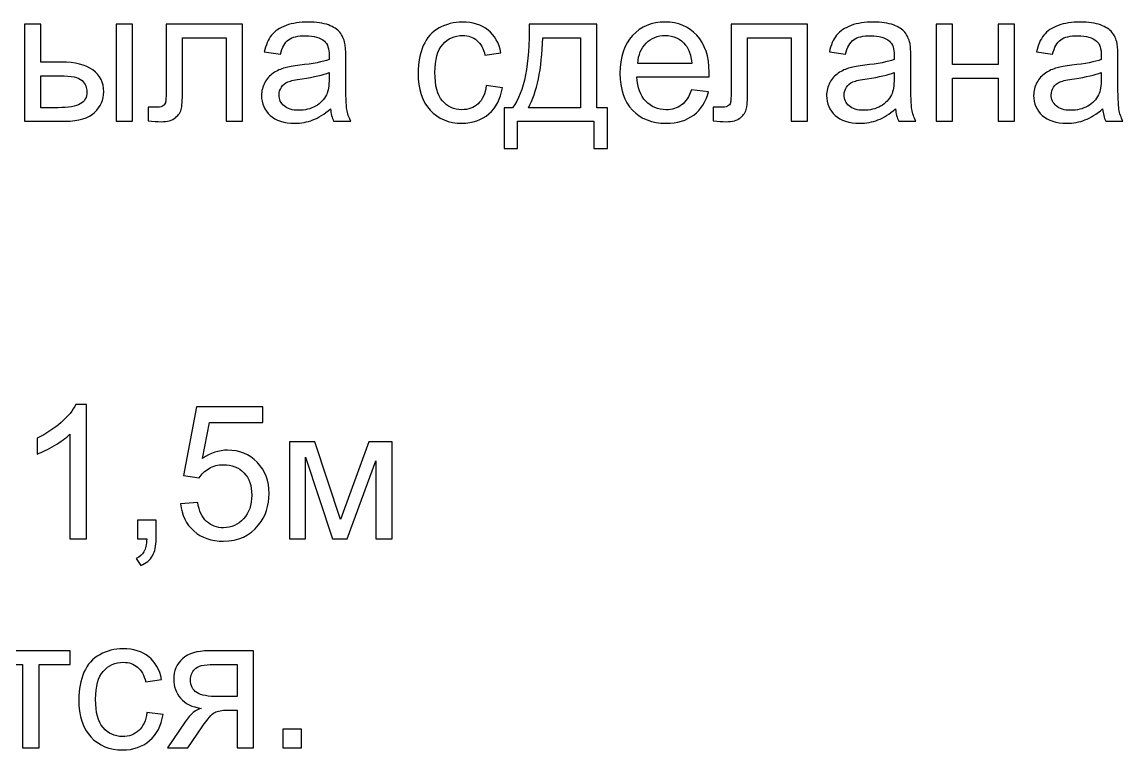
# Model space of a CAD drawing. Header units: centimetres. Extents: x 259 to 610, y 357 to 1252.
# Drawn here: x 390.66 to 411.45, y 1017.45 to 1031.18 of the extents above; entities that cross this region are included whole.
import ezdxf

# ---------------------------------------------------------------- set-up
doc = ezdxf.new("R2010")
doc.units = ezdxf.units.CM
doc.header["$MEASUREMENT"] = 0
doc.layers.add('layer 1', color=7, linetype='Continuous')

msp = doc.modelspace()

# ---------------------------------------------------------------- linework, layer by layer
at = {"layer": 'layer 1', "color": 250}
for points, knots in [([(390.70423, 1031.14206), (390.70423, 1031.14206), (391.01467, 1031.14206), (391.01467, 1031.14206), (391.01467, 1031.14206), (391.01467, 1031.14206), (391.01467, 1030.42593), (391.01467, 1030.42593), (391.01467, 1030.42593), (391.01467, 1030.42593), (391.40625, 1030.42593), (391.40625, 1030.42593), (391.40625, 1030.42593), (391.66202, 1030.42593), (391.85839, 1030.37654), (391.99657, 1030.27717), (391.99657, 1030.27717), (392.13474, 1030.17781), (392.20353, 1030.04081), (392.20353, 1029.86619), (392.20353, 1029.86619), (392.20353, 1029.71332), (392.14591, 1029.58279), (392.03067, 1029.47402), (392.03067, 1029.47402), (391.91543, 1029.36524), (391.7314, 1029.31115), (391.47798, 1029.31115), (391.47798, 1029.31115), (391.47798, 1029.31115), (390.70423, 1029.31115), (390.70423, 1029.31115), (390.70423, 1029.31115), (390.70423, 1029.31115), (390.70423, 1031.14206), (390.70423, 1031.14206)], [0, 0, 0, 0, 0.1, 0.1, 0.1, 0.1, 0.2, 0.2, 0.2, 0.2, 0.3, 0.3, 0.3, 0.3, 0.4, 0.4, 0.4, 0.4, 0.5, 0.5, 0.5, 0.5, 0.6, 0.6, 0.6, 0.6, 0.7, 0.7, 0.7, 0.7, 0.8, 0.8, 0.8, 0.8, 1, 1, 1, 1]), ([(392.43636, 1031.14206), (392.43636, 1031.14206), (392.7468, 1031.14206), (392.7468, 1031.14206), (392.7468, 1031.14206), (392.7468, 1031.14206), (392.7468, 1029.31115), (392.7468, 1029.31115), (392.7468, 1029.31115), (392.7468, 1029.31115), (392.43636, 1029.31115), (392.43636, 1029.31115), (392.43636, 1029.31115), (392.43636, 1029.31115), (392.43636, 1031.14206), (392.43636, 1031.14206)], [0, 0, 0, 0, 0.2, 0.2, 0.2, 0.2, 0.4, 0.4, 0.4, 0.4, 0.6, 0.6, 0.6, 0.6, 1, 1, 1, 1]), ([(393.38122, 1031.14206), (393.38122, 1031.14206), (394.82407, 1031.14206), (394.82407, 1031.14206), (394.82407, 1031.14206), (394.82407, 1031.14206), (394.82407, 1029.31291), (394.82407, 1029.31291), (394.82407, 1029.31291), (394.82407, 1029.31291), (394.51363, 1029.31291), (394.51363, 1029.31291), (394.51363, 1029.31291), (394.51363, 1029.31291), (394.51363, 1030.88454), (394.51363, 1030.88454), (394.51363, 1030.88454), (394.51363, 1030.88454), (393.69166, 1030.88454), (393.69166, 1030.88454), (393.69166, 1030.88454), (393.69166, 1030.88454), (393.69166, 1029.97378), (393.69166, 1029.97378), (393.69166, 1029.97378), (393.69166, 1029.76153), (393.68461, 1029.62159), (393.67108, 1029.55339), (393.67108, 1029.55339), (393.65697, 1029.48577), (393.61934, 1029.42698), (393.55761, 1029.37641), (393.55761, 1029.37641), (393.49528, 1029.32585), (393.40591, 1029.30057), (393.28891, 1029.30057), (393.28891, 1029.30057), (393.21659, 1029.30057), (393.1331, 1029.30527), (393.03902, 1029.31409), (393.03902, 1029.31409), (393.03902, 1029.31409), (393.03902, 1029.5722), (393.03902, 1029.5722), (393.03902, 1029.5722), (393.03902, 1029.5722), (393.17484, 1029.5722), (393.17484, 1029.5722), (393.17484, 1029.5722), (393.23893, 1029.5722), (393.28479, 1029.57867), (393.31243, 1029.5922), (393.31243, 1029.5922), (393.34006, 1029.60513), (393.35829, 1029.6263), (393.36769, 1029.65511), (393.36769, 1029.65511), (393.37651, 1029.68392), (393.38122, 1029.7774), (393.38122, 1029.93557), (393.38122, 1029.93557), (393.38122, 1029.93557), (393.38122, 1031.14206), (393.38122, 1031.14206)], [0, 0, 0, 0, 0.05882353, 0.05882353, 0.05882353, 0.05882353, 0.11764706, 0.11764706, 0.11764706, 0.11764706, 0.17647059, 0.17647059, 0.17647059, 0.17647059, 0.23529412, 0.23529412, 0.23529412, 0.23529412, 0.29411765, 0.29411765, 0.29411765, 0.29411765, 0.35294118, 0.35294118, 0.35294118, 0.35294118, 0.41176471, 0.41176471, 0.41176471, 0.41176471, 0.47058824, 0.47058824, 0.47058824, 0.47058824, 0.52941176, 0.52941176, 0.52941176, 0.52941176, 0.58823529, 0.58823529, 0.58823529, 0.58823529, 0.64705882, 0.64705882, 0.64705882, 0.64705882, 0.70588235, 0.70588235, 0.70588235, 0.70588235, 0.76470588, 0.76470588, 0.76470588, 0.76470588, 0.82352941, 0.82352941, 0.82352941, 0.82352941, 0.88235294, 0.88235294, 0.88235294, 0.88235294, 1, 1, 1, 1]), ([(396.48389, 1029.54046), (396.36865, 1029.44227), (396.25752, 1029.37347), (396.1511, 1029.3329), (396.1511, 1029.3329), (396.04468, 1029.29234), (395.93061, 1029.27234), (395.80832, 1029.27234), (395.80832, 1029.27234), (395.60724, 1029.27234), (395.4526, 1029.32115), (395.34442, 1029.41933), (395.34442, 1029.41933), (395.23623, 1029.51694), (395.18214, 1029.64217), (395.18214, 1029.79445), (395.18214, 1029.79445), (395.18214, 1029.88382), (395.20272, 1029.96555), (395.24329, 1030.03963), (395.24329, 1030.03963), (395.28445, 1030.11372), (395.33795, 1030.17251), (395.4038, 1030.2172), (395.4038, 1030.2172), (395.47024, 1030.26188), (395.54432, 1030.29599), (395.62723, 1030.31892), (395.62723, 1030.31892), (395.68837, 1030.33479), (395.78068, 1030.35008), (395.90357, 1030.36537), (395.90357, 1030.36537), (396.15404, 1030.39476), (396.33925, 1030.43063), (396.45743, 1030.47179), (396.45743, 1030.47179), (396.4586, 1030.51412), (396.45919, 1030.54117), (396.45919, 1030.55234), (396.45919, 1030.55234), (396.45919, 1030.67816), (396.42979, 1030.76694), (396.371, 1030.81868), (396.371, 1030.81868), (396.29162, 1030.88865), (396.17344, 1030.92334), (396.01705, 1030.92334), (396.01705, 1030.92334), (395.87064, 1030.92334), (395.76246, 1030.89747), (395.69308, 1030.84632), (395.69308, 1030.84632), (395.62311, 1030.79517), (395.57196, 1030.70462), (395.53844, 1030.57409), (395.53844, 1030.57409), (395.53844, 1030.57409), (395.23506, 1030.61642), (395.23506, 1030.61642), (395.23506, 1030.61642), (395.26269, 1030.74636), (395.30796, 1030.85161), (395.37146, 1030.93157), (395.37146, 1030.93157), (395.43496, 1031.01154), (395.52669, 1031.07268), (395.64663, 1031.11619), (395.64663, 1031.11619), (395.76599, 1031.15911), (395.90533, 1031.18087), (396.06291, 1031.18087), (396.06291, 1031.18087), (396.2193, 1031.18087), (396.34689, 1031.16264), (396.44508, 1031.1256), (396.44508, 1031.1256), (396.54268, 1031.08856), (396.615, 1031.0427), (396.66086, 1030.98684), (396.66086, 1030.98684), (396.70672, 1030.93098), (396.73906, 1030.86043), (396.75788, 1030.77517), (396.75788, 1030.77517), (396.76787, 1030.72226), (396.77316, 1030.62701), (396.77316, 1030.49001), (396.77316, 1030.49001), (396.77316, 1030.49001), (396.77316, 1030.07844), (396.77316, 1030.07844), (396.77316, 1030.07844), (396.77316, 1029.79093), (396.77963, 1029.60925), (396.79257, 1029.53222), (396.79257, 1029.53222), (396.80491, 1029.4552), (396.83078, 1029.38171), (396.86841, 1029.31115), (396.86841, 1029.31115), (396.86841, 1029.31115), (396.54386, 1029.31115), (396.54386, 1029.31115), (396.54386, 1029.31115), (396.5127, 1029.37641), (396.49271, 1029.45285), (396.48389, 1029.54046)], [0, 0, 0, 0, 0.03571429, 0.03571429, 0.03571429, 0.03571429, 0.07142857, 0.07142857, 0.07142857, 0.07142857, 0.10714286, 0.10714286, 0.10714286, 0.10714286, 0.14285714, 0.14285714, 0.14285714, 0.14285714, 0.17857143, 0.17857143, 0.17857143, 0.17857143, 0.21428571, 0.21428571, 0.21428571, 0.21428571, 0.25, 0.25, 0.25, 0.25, 0.28571429, 0.28571429, 0.28571429, 0.28571429, 0.32142857, 0.32142857, 0.32142857, 0.32142857, 0.35714286, 0.35714286, 0.35714286, 0.35714286, 0.39285714, 0.39285714, 0.39285714, 0.39285714, 0.42857143, 0.42857143, 0.42857143, 0.42857143, 0.46428571, 0.46428571, 0.46428571, 0.46428571, 0.5, 0.5, 0.5, 0.5, 0.53571429, 0.53571429, 0.53571429, 0.53571429, 0.57142857, 0.57142857, 0.57142857, 0.57142857, 0.60714286, 0.60714286, 0.60714286, 0.60714286, 0.64285714, 0.64285714, 0.64285714, 0.64285714, 0.67857143, 0.67857143, 0.67857143, 0.67857143, 0.71428571, 0.71428571, 0.71428571, 0.71428571, 0.75, 0.75, 0.75, 0.75, 0.78571429, 0.78571429, 0.78571429, 0.78571429, 0.82142857, 0.82142857, 0.82142857, 0.82142857, 0.85714286, 0.85714286, 0.85714286, 0.85714286, 0.89285714, 0.89285714, 0.89285714, 0.89285714, 0.92857143, 0.92857143, 0.92857143, 0.92857143, 1, 1, 1, 1]), ([(399.42605, 1029.98143), (399.42605, 1029.98143), (399.72944, 1029.93909), (399.72944, 1029.93909), (399.72944, 1029.93909), (399.69592, 1029.73037), (399.61125, 1029.5675), (399.47426, 1029.44932), (399.47426, 1029.44932), (399.33726, 1029.33114), (399.16852, 1029.27234), (398.9692, 1029.27234), (398.9692, 1029.27234), (398.71932, 1029.27234), (398.51823, 1029.35407), (398.36654, 1029.51752), (398.36654, 1029.51752), (398.21426, 1029.68098), (398.13841, 1029.91499), (398.13841, 1030.21955), (398.13841, 1030.21955), (398.13841, 1030.41711), (398.17134, 1030.58938), (398.2366, 1030.73754), (398.2366, 1030.73754), (398.30186, 1030.88512), (398.40123, 1030.99625), (398.53528, 1031.06974), (398.53528, 1031.06974), (398.66875, 1031.14383), (398.81398, 1031.18087), (398.97155, 1031.18087), (398.97155, 1031.18087), (399.1697, 1031.18087), (399.33256, 1031.13089), (399.45838, 1031.03035), (399.45838, 1031.03035), (399.5848, 1030.92981), (399.66594, 1030.78693), (399.70121, 1030.60231), (399.70121, 1030.60231), (399.70121, 1030.60231), (399.40135, 1030.55645), (399.40135, 1030.55645), (399.40135, 1030.55645), (399.37254, 1030.67934), (399.32198, 1030.77165), (399.24848, 1030.83397), (399.24848, 1030.83397), (399.17558, 1030.89571), (399.08738, 1030.92687), (398.9839, 1030.92687), (398.9839, 1030.92687), (398.8275, 1030.92687), (398.7005, 1030.87101), (398.60231, 1030.7593), (398.60231, 1030.7593), (398.50471, 1030.647), (398.45591, 1030.47061), (398.45591, 1030.22837), (398.45591, 1030.22837), (398.45591, 1029.9826), (398.50295, 1029.80445), (398.59702, 1029.69333), (398.59702, 1029.69333), (398.69168, 1029.5822), (398.81457, 1029.52634), (398.96567, 1029.52634), (398.96567, 1029.52634), (399.08797, 1029.52634), (399.18969, 1029.56339), (399.27082, 1029.63806), (399.27082, 1029.63806), (399.35255, 1029.71214), (399.40429, 1029.82679), (399.42605, 1029.98143)], [0, 0, 0, 0, 0.05, 0.05, 0.05, 0.05, 0.1, 0.1, 0.1, 0.1, 0.15, 0.15, 0.15, 0.15, 0.2, 0.2, 0.2, 0.2, 0.25, 0.25, 0.25, 0.25, 0.3, 0.3, 0.3, 0.3, 0.35, 0.35, 0.35, 0.35, 0.4, 0.4, 0.4, 0.4, 0.45, 0.45, 0.45, 0.45, 0.5, 0.5, 0.5, 0.5, 0.55, 0.55, 0.55, 0.55, 0.6, 0.6, 0.6, 0.6, 0.65, 0.65, 0.65, 0.65, 0.7, 0.7, 0.7, 0.7, 0.75, 0.75, 0.75, 0.75, 0.8, 0.8, 0.8, 0.8, 0.85, 0.85, 0.85, 0.85, 0.9, 0.9, 0.9, 0.9, 1, 1, 1, 1]), ([(400.23743, 1031.14206), (400.23743, 1031.14206), (401.51448, 1031.14206), (401.51448, 1031.14206), (401.51448, 1031.14206), (401.51448, 1031.14206), (401.51448, 1029.56515), (401.51448, 1029.56515), (401.51448, 1029.56515), (401.51448, 1029.56515), (401.71204, 1029.56515), (401.71204, 1029.56515), (401.71204, 1029.56515), (401.71204, 1029.56515), (401.71204, 1028.79257), (401.71204, 1028.79257), (401.71204, 1028.79257), (401.71204, 1028.79257), (401.45804, 1028.79257), (401.45804, 1028.79257), (401.45804, 1028.79257), (401.45804, 1028.79257), (401.45804, 1029.31115), (401.45804, 1029.31115), (401.45804, 1029.31115), (401.45804, 1029.31115), (400.01518, 1029.31115), (400.01518, 1029.31115), (400.01518, 1029.31115), (400.01518, 1029.31115), (400.01518, 1028.79257), (400.01518, 1028.79257), (400.01518, 1028.79257), (400.01518, 1028.79257), (399.76118, 1028.79257), (399.76118, 1028.79257), (399.76118, 1028.79257), (399.76118, 1028.79257), (399.76118, 1029.56515), (399.76118, 1029.56515), (399.76118, 1029.56515), (399.76118, 1029.56515), (399.92346, 1029.56515), (399.92346, 1029.56515), (399.92346, 1029.56515), (400.14218, 1029.86207), (400.24684, 1030.38771), (400.23743, 1031.14206)], [0, 0, 0, 0, 0.07692308, 0.07692308, 0.07692308, 0.07692308, 0.15384615, 0.15384615, 0.15384615, 0.15384615, 0.23076923, 0.23076923, 0.23076923, 0.23076923, 0.30769231, 0.30769231, 0.30769231, 0.30769231, 0.38461538, 0.38461538, 0.38461538, 0.38461538, 0.46153846, 0.46153846, 0.46153846, 0.46153846, 0.53846154, 0.53846154, 0.53846154, 0.53846154, 0.61538462, 0.61538462, 0.61538462, 0.61538462, 0.69230769, 0.69230769, 0.69230769, 0.69230769, 0.76923077, 0.76923077, 0.76923077, 0.76923077, 0.84615385, 0.84615385, 0.84615385, 0.84615385, 1, 1, 1, 1]), ([(403.30129, 1029.90382), (403.30129, 1029.90382), (403.62232, 1029.86148), (403.62232, 1029.86148), (403.62232, 1029.86148), (403.57234, 1029.6751), (403.47886, 1029.52987), (403.34245, 1029.42698), (403.34245, 1029.42698), (403.20604, 1029.32409), (403.03201, 1029.27234), (402.81975, 1029.27234), (402.81975, 1029.27234), (402.55282, 1029.27234), (402.34115, 1029.35466), (402.18475, 1029.51929), (402.18475, 1029.51929), (402.02836, 1029.68333), (401.95016, 1029.9144), (401.95016, 1030.21132), (401.95016, 1030.21132), (401.95016, 1030.51824), (402.02894, 1030.75695), (402.18711, 1030.92628), (402.18711, 1030.92628), (402.34527, 1031.0962), (402.55047, 1031.18087), (402.8027, 1031.18087), (402.8027, 1031.18087), (403.04671, 1031.18087), (403.24602, 1031.09797), (403.40066, 1030.93157), (403.40066, 1030.93157), (403.55529, 1030.76518), (403.6329, 1030.53117), (403.6329, 1030.22955), (403.6329, 1030.22955), (403.6329, 1030.21132), (403.63232, 1030.18369), (403.63114, 1030.14723), (403.63114, 1030.14723), (403.63114, 1030.14723), (402.26766, 1030.14723), (402.26766, 1030.14723), (402.26766, 1030.14723), (402.27942, 1029.94674), (402.33586, 1029.79269), (402.43817, 1029.68627), (402.43817, 1029.68627), (402.53988, 1029.57985), (402.66747, 1029.52634), (402.81975, 1029.52634), (402.81975, 1029.52634), (402.93323, 1029.52634), (403.03024, 1029.55633), (403.11021, 1029.6163), (403.11021, 1029.6163), (403.19076, 1029.67627), (403.25426, 1029.77211), (403.30129, 1029.90382)], [0, 0, 0, 0, 0.0625, 0.0625, 0.0625, 0.0625, 0.125, 0.125, 0.125, 0.125, 0.1875, 0.1875, 0.1875, 0.1875, 0.25, 0.25, 0.25, 0.25, 0.3125, 0.3125, 0.3125, 0.3125, 0.375, 0.375, 0.375, 0.375, 0.4375, 0.4375, 0.4375, 0.4375, 0.5, 0.5, 0.5, 0.5, 0.5625, 0.5625, 0.5625, 0.5625, 0.625, 0.625, 0.625, 0.625, 0.6875, 0.6875, 0.6875, 0.6875, 0.75, 0.75, 0.75, 0.75, 0.8125, 0.8125, 0.8125, 0.8125, 0.875, 0.875, 0.875, 0.875, 1, 1, 1, 1]), ([(404.04919, 1031.14206), (404.04919, 1031.14206), (405.49204, 1031.14206), (405.49204, 1031.14206), (405.49204, 1031.14206), (405.49204, 1031.14206), (405.49204, 1029.31291), (405.49204, 1029.31291), (405.49204, 1029.31291), (405.49204, 1029.31291), (405.1816, 1029.31291), (405.1816, 1029.31291), (405.1816, 1029.31291), (405.1816, 1029.31291), (405.1816, 1030.88454), (405.1816, 1030.88454), (405.1816, 1030.88454), (405.1816, 1030.88454), (404.35963, 1030.88454), (404.35963, 1030.88454), (404.35963, 1030.88454), (404.35963, 1030.88454), (404.35963, 1029.97378), (404.35963, 1029.97378), (404.35963, 1029.97378), (404.35963, 1029.76153), (404.35258, 1029.62159), (404.33905, 1029.55339), (404.33905, 1029.55339), (404.32494, 1029.48577), (404.28731, 1029.42698), (404.22558, 1029.37641), (404.22558, 1029.37641), (404.16325, 1029.32585), (404.07388, 1029.30057), (403.95688, 1029.30057), (403.95688, 1029.30057), (403.88456, 1029.30057), (403.80107, 1029.30527), (403.70699, 1029.31409), (403.70699, 1029.31409), (403.70699, 1029.31409), (403.70699, 1029.5722), (403.70699, 1029.5722), (403.70699, 1029.5722), (403.70699, 1029.5722), (403.84281, 1029.5722), (403.84281, 1029.5722), (403.84281, 1029.5722), (403.9069, 1029.5722), (403.95276, 1029.57867), (403.9804, 1029.5922), (403.9804, 1029.5922), (404.00803, 1029.60513), (404.02626, 1029.6263), (404.03566, 1029.65511), (404.03566, 1029.65511), (404.04448, 1029.68392), (404.04919, 1029.7774), (404.04919, 1029.93557), (404.04919, 1029.93557), (404.04919, 1029.93557), (404.04919, 1031.14206), (404.04919, 1031.14206)], [0, 0, 0, 0, 0.05882353, 0.05882353, 0.05882353, 0.05882353, 0.11764706, 0.11764706, 0.11764706, 0.11764706, 0.17647059, 0.17647059, 0.17647059, 0.17647059, 0.23529412, 0.23529412, 0.23529412, 0.23529412, 0.29411765, 0.29411765, 0.29411765, 0.29411765, 0.35294118, 0.35294118, 0.35294118, 0.35294118, 0.41176471, 0.41176471, 0.41176471, 0.41176471, 0.47058824, 0.47058824, 0.47058824, 0.47058824, 0.52941176, 0.52941176, 0.52941176, 0.52941176, 0.58823529, 0.58823529, 0.58823529, 0.58823529, 0.64705882, 0.64705882, 0.64705882, 0.64705882, 0.70588235, 0.70588235, 0.70588235, 0.70588235, 0.76470588, 0.76470588, 0.76470588, 0.76470588, 0.82352941, 0.82352941, 0.82352941, 0.82352941, 0.88235294, 0.88235294, 0.88235294, 0.88235294, 1, 1, 1, 1]), ([(407.15186, 1029.54046), (407.03662, 1029.44227), (406.92549, 1029.37347), (406.81907, 1029.3329), (406.81907, 1029.3329), (406.71265, 1029.29234), (406.59858, 1029.27234), (406.47629, 1029.27234), (406.47629, 1029.27234), (406.27521, 1029.27234), (406.12057, 1029.32115), (406.01239, 1029.41933), (406.01239, 1029.41933), (405.9042, 1029.51694), (405.85011, 1029.64217), (405.85011, 1029.79445), (405.85011, 1029.79445), (405.85011, 1029.88382), (405.87069, 1029.96555), (405.91126, 1030.03963), (405.91126, 1030.03963), (405.95242, 1030.11372), (406.00592, 1030.17251), (406.07177, 1030.2172), (406.07177, 1030.2172), (406.13821, 1030.26188), (406.21229, 1030.29599), (406.2952, 1030.31892), (406.2952, 1030.31892), (406.35634, 1030.33479), (406.44865, 1030.35008), (406.57154, 1030.36537), (406.57154, 1030.36537), (406.82201, 1030.39476), (407.00722, 1030.43063), (407.1254, 1030.47179), (407.1254, 1030.47179), (407.12657, 1030.51412), (407.12716, 1030.54117), (407.12716, 1030.55234), (407.12716, 1030.55234), (407.12716, 1030.67816), (407.09776, 1030.76694), (407.03897, 1030.81868), (407.03897, 1030.81868), (406.95959, 1030.88865), (406.84141, 1030.92334), (406.68502, 1030.92334), (406.68502, 1030.92334), (406.53861, 1030.92334), (406.43043, 1030.89747), (406.36105, 1030.84632), (406.36105, 1030.84632), (406.29108, 1030.79517), (406.23993, 1030.70462), (406.20641, 1030.57409), (406.20641, 1030.57409), (406.20641, 1030.57409), (405.90303, 1030.61642), (405.90303, 1030.61642), (405.90303, 1030.61642), (405.93066, 1030.74636), (405.97593, 1030.85161), (406.03943, 1030.93157), (406.03943, 1030.93157), (406.10293, 1031.01154), (406.19466, 1031.07268), (406.3146, 1031.11619), (406.3146, 1031.11619), (406.43396, 1031.15911), (406.5733, 1031.18087), (406.73088, 1031.18087), (406.73088, 1031.18087), (406.88727, 1031.18087), (407.01486, 1031.16264), (407.11305, 1031.1256), (407.11305, 1031.1256), (407.21065, 1031.08856), (407.28297, 1031.0427), (407.32883, 1030.98684), (407.32883, 1030.98684), (407.37469, 1030.93098), (407.40703, 1030.86043), (407.42585, 1030.77517), (407.42585, 1030.77517), (407.43584, 1030.72226), (407.44113, 1030.62701), (407.44113, 1030.49001), (407.44113, 1030.49001), (407.44113, 1030.49001), (407.44113, 1030.07844), (407.44113, 1030.07844), (407.44113, 1030.07844), (407.44113, 1029.79093), (407.4476, 1029.60925), (407.46054, 1029.53222), (407.46054, 1029.53222), (407.47288, 1029.4552), (407.49875, 1029.38171), (407.53638, 1029.31115), (407.53638, 1029.31115), (407.53638, 1029.31115), (407.21183, 1029.31115), (407.21183, 1029.31115), (407.21183, 1029.31115), (407.18067, 1029.37641), (407.16068, 1029.45285), (407.15186, 1029.54046)], [0, 0, 0, 0, 0.03571429, 0.03571429, 0.03571429, 0.03571429, 0.07142857, 0.07142857, 0.07142857, 0.07142857, 0.10714286, 0.10714286, 0.10714286, 0.10714286, 0.14285714, 0.14285714, 0.14285714, 0.14285714, 0.17857143, 0.17857143, 0.17857143, 0.17857143, 0.21428571, 0.21428571, 0.21428571, 0.21428571, 0.25, 0.25, 0.25, 0.25, 0.28571429, 0.28571429, 0.28571429, 0.28571429, 0.32142857, 0.32142857, 0.32142857, 0.32142857, 0.35714286, 0.35714286, 0.35714286, 0.35714286, 0.39285714, 0.39285714, 0.39285714, 0.39285714, 0.42857143, 0.42857143, 0.42857143, 0.42857143, 0.46428571, 0.46428571, 0.46428571, 0.46428571, 0.5, 0.5, 0.5, 0.5, 0.53571429, 0.53571429, 0.53571429, 0.53571429, 0.57142857, 0.57142857, 0.57142857, 0.57142857, 0.60714286, 0.60714286, 0.60714286, 0.60714286, 0.64285714, 0.64285714, 0.64285714, 0.64285714, 0.67857143, 0.67857143, 0.67857143, 0.67857143, 0.71428571, 0.71428571, 0.71428571, 0.71428571, 0.75, 0.75, 0.75, 0.75, 0.78571429, 0.78571429, 0.78571429, 0.78571429, 0.82142857, 0.82142857, 0.82142857, 0.82142857, 0.85714286, 0.85714286, 0.85714286, 0.85714286, 0.89285714, 0.89285714, 0.89285714, 0.89285714, 0.92857143, 0.92857143, 0.92857143, 0.92857143, 1, 1, 1, 1]), ([(407.91797, 1031.14206), (407.91797, 1031.14206), (408.22842, 1031.14206), (408.22842, 1031.14206), (408.22842, 1031.14206), (408.22842, 1031.14206), (408.22842, 1030.38006), (408.22842, 1030.38006), (408.22842, 1030.38006), (408.22842, 1030.38006), (409.08919, 1030.38006), (409.08919, 1030.38006), (409.08919, 1030.38006), (409.08919, 1030.38006), (409.08919, 1031.14206), (409.08919, 1031.14206), (409.08919, 1031.14206), (409.08919, 1031.14206), (409.39964, 1031.14206), (409.39964, 1031.14206), (409.39964, 1031.14206), (409.39964, 1031.14206), (409.39964, 1029.31115), (409.39964, 1029.31115), (409.39964, 1029.31115), (409.39964, 1029.31115), (409.08919, 1029.31115), (409.08919, 1029.31115), (409.08919, 1029.31115), (409.08919, 1029.31115), (409.08919, 1030.12254), (409.08919, 1030.12254), (409.08919, 1030.12254), (409.08919, 1030.12254), (408.22842, 1030.12254), (408.22842, 1030.12254), (408.22842, 1030.12254), (408.22842, 1030.12254), (408.22842, 1029.31115), (408.22842, 1029.31115), (408.22842, 1029.31115), (408.22842, 1029.31115), (407.91797, 1029.31115), (407.91797, 1029.31115), (407.91797, 1029.31115), (407.91797, 1029.31115), (407.91797, 1031.14206), (407.91797, 1031.14206)], [0, 0, 0, 0, 0.07692308, 0.07692308, 0.07692308, 0.07692308, 0.15384615, 0.15384615, 0.15384615, 0.15384615, 0.23076923, 0.23076923, 0.23076923, 0.23076923, 0.30769231, 0.30769231, 0.30769231, 0.30769231, 0.38461538, 0.38461538, 0.38461538, 0.38461538, 0.46153846, 0.46153846, 0.46153846, 0.46153846, 0.53846154, 0.53846154, 0.53846154, 0.53846154, 0.61538462, 0.61538462, 0.61538462, 0.61538462, 0.69230769, 0.69230769, 0.69230769, 0.69230769, 0.76923077, 0.76923077, 0.76923077, 0.76923077, 0.84615385, 0.84615385, 0.84615385, 0.84615385, 1, 1, 1, 1]), ([(411.06181, 1029.54046), (410.94657, 1029.44227), (410.83544, 1029.37347), (410.72902, 1029.3329), (410.72902, 1029.3329), (410.6226, 1029.29234), (410.50853, 1029.27234), (410.38624, 1029.27234), (410.38624, 1029.27234), (410.18516, 1029.27234), (410.03052, 1029.32115), (409.92234, 1029.41933), (409.92234, 1029.41933), (409.81415, 1029.51694), (409.76006, 1029.64217), (409.76006, 1029.79445), (409.76006, 1029.79445), (409.76006, 1029.88382), (409.78064, 1029.96555), (409.82121, 1030.03963), (409.82121, 1030.03963), (409.86237, 1030.11372), (409.91587, 1030.17251), (409.98172, 1030.2172), (409.98172, 1030.2172), (410.04816, 1030.26188), (410.12224, 1030.29599), (410.20515, 1030.31892), (410.20515, 1030.31892), (410.26629, 1030.33479), (410.3586, 1030.35008), (410.48149, 1030.36537), (410.48149, 1030.36537), (410.73196, 1030.39476), (410.91717, 1030.43063), (411.03535, 1030.47179), (411.03535, 1030.47179), (411.03652, 1030.51412), (411.03711, 1030.54117), (411.03711, 1030.55234), (411.03711, 1030.55234), (411.03711, 1030.67816), (411.00771, 1030.76694), (410.94892, 1030.81868), (410.94892, 1030.81868), (410.86954, 1030.88865), (410.75136, 1030.92334), (410.59497, 1030.92334), (410.59497, 1030.92334), (410.44856, 1030.92334), (410.34038, 1030.89747), (410.271, 1030.84632), (410.271, 1030.84632), (410.20103, 1030.79517), (410.14988, 1030.70462), (410.11636, 1030.57409), (410.11636, 1030.57409), (410.11636, 1030.57409), (409.81298, 1030.61642), (409.81298, 1030.61642), (409.81298, 1030.61642), (409.84061, 1030.74636), (409.88588, 1030.85161), (409.94938, 1030.93157), (409.94938, 1030.93157), (410.01288, 1031.01154), (410.10461, 1031.07268), (410.22455, 1031.11619), (410.22455, 1031.11619), (410.34391, 1031.15911), (410.48325, 1031.18087), (410.64083, 1031.18087), (410.64083, 1031.18087), (410.79722, 1031.18087), (410.92481, 1031.16264), (411.023, 1031.1256), (411.023, 1031.1256), (411.1206, 1031.08856), (411.19292, 1031.0427), (411.23878, 1030.98684), (411.23878, 1030.98684), (411.28464, 1030.93098), (411.31698, 1030.86043), (411.3358, 1030.77517), (411.3358, 1030.77517), (411.34579, 1030.72226), (411.35108, 1030.62701), (411.35108, 1030.49001), (411.35108, 1030.49001), (411.35108, 1030.49001), (411.35108, 1030.07844), (411.35108, 1030.07844), (411.35108, 1030.07844), (411.35108, 1029.79093), (411.35755, 1029.60925), (411.37049, 1029.53222), (411.37049, 1029.53222), (411.38283, 1029.4552), (411.4087, 1029.38171), (411.44633, 1029.31115), (411.44633, 1029.31115), (411.44633, 1029.31115), (411.12178, 1029.31115), (411.12178, 1029.31115), (411.12178, 1029.31115), (411.09062, 1029.37641), (411.07063, 1029.45285), (411.06181, 1029.54046)], [0, 0, 0, 0, 0.03571429, 0.03571429, 0.03571429, 0.03571429, 0.07142857, 0.07142857, 0.07142857, 0.07142857, 0.10714286, 0.10714286, 0.10714286, 0.10714286, 0.14285714, 0.14285714, 0.14285714, 0.14285714, 0.17857143, 0.17857143, 0.17857143, 0.17857143, 0.21428571, 0.21428571, 0.21428571, 0.21428571, 0.25, 0.25, 0.25, 0.25, 0.28571429, 0.28571429, 0.28571429, 0.28571429, 0.32142857, 0.32142857, 0.32142857, 0.32142857, 0.35714286, 0.35714286, 0.35714286, 0.35714286, 0.39285714, 0.39285714, 0.39285714, 0.39285714, 0.42857143, 0.42857143, 0.42857143, 0.42857143, 0.46428571, 0.46428571, 0.46428571, 0.46428571, 0.5, 0.5, 0.5, 0.5, 0.53571429, 0.53571429, 0.53571429, 0.53571429, 0.57142857, 0.57142857, 0.57142857, 0.57142857, 0.60714286, 0.60714286, 0.60714286, 0.60714286, 0.64285714, 0.64285714, 0.64285714, 0.64285714, 0.67857143, 0.67857143, 0.67857143, 0.67857143, 0.71428571, 0.71428571, 0.71428571, 0.71428571, 0.75, 0.75, 0.75, 0.75, 0.78571429, 0.78571429, 0.78571429, 0.78571429, 0.82142857, 0.82142857, 0.82142857, 0.82142857, 0.85714286, 0.85714286, 0.85714286, 0.85714286, 0.89285714, 0.89285714, 0.89285714, 0.89285714, 0.92857143, 0.92857143, 0.92857143, 0.92857143, 1, 1, 1, 1]), ([(400.49496, 1030.88454), (400.47203, 1030.29011), (400.3803, 1029.85031), (400.21979, 1029.56515), (400.21979, 1029.56515), (400.21979, 1029.56515), (401.20404, 1029.56515), (401.20404, 1029.56515), (401.20404, 1029.56515), (401.20404, 1029.56515), (401.20404, 1030.88454), (401.20404, 1030.88454), (401.20404, 1030.88454), (401.20404, 1030.88454), (400.49496, 1030.88454), (400.49496, 1030.88454)], [0, 0, 0, 0, 0.2, 0.2, 0.2, 0.2, 0.4, 0.4, 0.4, 0.4, 0.6, 0.6, 0.6, 0.6, 1, 1, 1, 1]), ([(402.2853, 1030.40123), (402.2853, 1030.40123), (403.30482, 1030.40123), (403.30482, 1030.40123), (403.30482, 1030.40123), (403.2913, 1030.55528), (403.2519, 1030.67052), (403.18782, 1030.74754), (403.18782, 1030.74754), (403.08963, 1030.8669), (402.96145, 1030.92687), (402.80447, 1030.92687), (402.80447, 1030.92687), (402.66218, 1030.92687), (402.54282, 1030.87924), (402.44581, 1030.78399), (402.44581, 1030.78399), (402.34938, 1030.68874), (402.29588, 1030.56116), (402.2853, 1030.40123)], [0, 0, 0, 0, 0.16666667, 0.16666667, 0.16666667, 0.16666667, 0.33333333, 0.33333333, 0.33333333, 0.33333333, 0.5, 0.5, 0.5, 0.5, 0.66666667, 0.66666667, 0.66666667, 0.66666667, 1, 1, 1, 1]), ([(391.01467, 1029.56515), (391.01467, 1029.56515), (391.3404, 1029.56515), (391.3404, 1029.56515), (391.3404, 1029.56515), (391.53619, 1029.56515), (391.67671, 1029.58926), (391.76021, 1029.63747), (391.76021, 1029.63747), (391.84428, 1029.68568), (391.88603, 1029.76094), (391.88603, 1029.86325), (391.88603, 1029.86325), (391.88603, 1029.94262), (391.85487, 1030.01318), (391.79313, 1030.0755), (391.79313, 1030.0755), (391.73081, 1030.13724), (391.59381, 1030.1684), (391.38156, 1030.1684), (391.38156, 1030.1684), (391.38156, 1030.1684), (391.01467, 1030.1684), (391.01467, 1030.1684), (391.01467, 1030.1684), (391.01467, 1030.1684), (391.01467, 1029.56515), (391.01467, 1029.56515)], [0, 0, 0, 0, 0.125, 0.125, 0.125, 0.125, 0.25, 0.25, 0.25, 0.25, 0.375, 0.375, 0.375, 0.375, 0.5, 0.5, 0.5, 0.5, 0.625, 0.625, 0.625, 0.625, 0.75, 0.75, 0.75, 0.75, 1, 1, 1, 1]), ([(396.45919, 1030.22837), (396.3463, 1030.18251), (396.17697, 1030.1437), (395.95119, 1030.11195), (395.95119, 1030.11195), (395.82302, 1030.09373), (395.73247, 1030.07315), (395.67956, 1030.05022), (395.67956, 1030.05022), (395.62664, 1030.02729), (395.58607, 1029.99377), (395.55726, 1029.95026), (395.55726, 1029.95026), (395.52845, 1029.90617), (395.51375, 1029.85737), (395.51375, 1029.80327), (395.51375, 1029.80327), (395.51375, 1029.72155), (395.54491, 1029.65276), (395.60782, 1029.59808), (395.60782, 1029.59808), (395.67074, 1029.54339), (395.76246, 1029.51576), (395.88299, 1029.51576), (395.88299, 1029.51576), (396.00235, 1029.51576), (396.10877, 1029.54163), (396.20225, 1029.59396), (396.20225, 1029.59396), (396.29515, 1029.6457), (396.36394, 1029.71684), (396.40745, 1029.8068), (396.40745, 1029.8068), (396.44097, 1029.87677), (396.45743, 1029.97966), (396.45743, 1030.11548), (396.45743, 1030.11548), (396.45743, 1030.11548), (396.45919, 1030.22837), (396.45919, 1030.22837)], [0, 0, 0, 0, 0.09090909, 0.09090909, 0.09090909, 0.09090909, 0.18181818, 0.18181818, 0.18181818, 0.18181818, 0.27272727, 0.27272727, 0.27272727, 0.27272727, 0.36363636, 0.36363636, 0.36363636, 0.36363636, 0.45454545, 0.45454545, 0.45454545, 0.45454545, 0.54545455, 0.54545455, 0.54545455, 0.54545455, 0.63636364, 0.63636364, 0.63636364, 0.63636364, 0.72727273, 0.72727273, 0.72727273, 0.72727273, 0.81818182, 0.81818182, 0.81818182, 0.81818182, 1, 1, 1, 1]), ([(407.12716, 1030.22837), (407.01427, 1030.18251), (406.84494, 1030.1437), (406.61916, 1030.11195), (406.61916, 1030.11195), (406.49099, 1030.09373), (406.40044, 1030.07315), (406.34753, 1030.05022), (406.34753, 1030.05022), (406.29461, 1030.02729), (406.25404, 1029.99377), (406.22523, 1029.95026), (406.22523, 1029.95026), (406.19642, 1029.90617), (406.18172, 1029.85737), (406.18172, 1029.80327), (406.18172, 1029.80327), (406.18172, 1029.72155), (406.21288, 1029.65276), (406.27579, 1029.59808), (406.27579, 1029.59808), (406.33871, 1029.54339), (406.43043, 1029.51576), (406.55096, 1029.51576), (406.55096, 1029.51576), (406.67032, 1029.51576), (406.77674, 1029.54163), (406.87022, 1029.59396), (406.87022, 1029.59396), (406.96312, 1029.6457), (407.03191, 1029.71684), (407.07542, 1029.8068), (407.07542, 1029.8068), (407.10894, 1029.87677), (407.1254, 1029.97966), (407.1254, 1030.11548), (407.1254, 1030.11548), (407.1254, 1030.11548), (407.12716, 1030.22837), (407.12716, 1030.22837)], [0, 0, 0, 0, 0.09090909, 0.09090909, 0.09090909, 0.09090909, 0.18181818, 0.18181818, 0.18181818, 0.18181818, 0.27272727, 0.27272727, 0.27272727, 0.27272727, 0.36363636, 0.36363636, 0.36363636, 0.36363636, 0.45454545, 0.45454545, 0.45454545, 0.45454545, 0.54545455, 0.54545455, 0.54545455, 0.54545455, 0.63636364, 0.63636364, 0.63636364, 0.63636364, 0.72727273, 0.72727273, 0.72727273, 0.72727273, 0.81818182, 0.81818182, 0.81818182, 0.81818182, 1, 1, 1, 1]), ([(411.03711, 1030.22837), (410.92422, 1030.18251), (410.75489, 1030.1437), (410.52911, 1030.11195), (410.52911, 1030.11195), (410.40094, 1030.09373), (410.31039, 1030.07315), (410.25748, 1030.05022), (410.25748, 1030.05022), (410.20456, 1030.02729), (410.16399, 1029.99377), (410.13518, 1029.95026), (410.13518, 1029.95026), (410.10637, 1029.90617), (410.09167, 1029.85737), (410.09167, 1029.80327), (410.09167, 1029.80327), (410.09167, 1029.72155), (410.12283, 1029.65276), (410.18574, 1029.59808), (410.18574, 1029.59808), (410.24866, 1029.54339), (410.34038, 1029.51576), (410.46091, 1029.51576), (410.46091, 1029.51576), (410.58027, 1029.51576), (410.68669, 1029.54163), (410.78017, 1029.59396), (410.78017, 1029.59396), (410.87307, 1029.6457), (410.94186, 1029.71684), (410.98537, 1029.8068), (410.98537, 1029.8068), (411.01889, 1029.87677), (411.03535, 1029.97966), (411.03535, 1030.11548), (411.03535, 1030.11548), (411.03535, 1030.11548), (411.03711, 1030.22837), (411.03711, 1030.22837)], [0, 0, 0, 0, 0.09090909, 0.09090909, 0.09090909, 0.09090909, 0.18181818, 0.18181818, 0.18181818, 0.18181818, 0.27272727, 0.27272727, 0.27272727, 0.27272727, 0.36363636, 0.36363636, 0.36363636, 0.36363636, 0.45454545, 0.45454545, 0.45454545, 0.45454545, 0.54545455, 0.54545455, 0.54545455, 0.54545455, 0.63636364, 0.63636364, 0.63636364, 0.63636364, 0.72727273, 0.72727273, 0.72727273, 0.72727273, 0.81818182, 0.81818182, 0.81818182, 0.81818182, 1, 1, 1, 1]), ([(391.87598, 1021.42893), (391.87598, 1021.42893), (391.56554, 1021.42893), (391.56554, 1021.42893), (391.56554, 1021.42893), (391.56554, 1021.42893), (391.56554, 1023.40566), (391.56554, 1023.40566), (391.56554, 1023.40566), (391.49087, 1023.33393), (391.39268, 1023.26278), (391.27156, 1023.19164), (391.27156, 1023.19164), (391.15044, 1023.1205), (391.04107, 1023.06699), (390.94465, 1023.03171), (390.94465, 1023.03171), (390.94465, 1023.03171), (390.94465, 1023.33157), (390.94465, 1023.33157), (390.94465, 1023.33157), (391.1181, 1023.41271), (391.26979, 1023.51149), (391.39973, 1023.62791), (391.39973, 1023.62791), (391.52967, 1023.74374), (391.62198, 1023.85604), (391.67607, 1023.9654), (391.67607, 1023.9654), (391.67607, 1023.9654), (391.87598, 1023.9654), (391.87598, 1023.9654), (391.87598, 1023.9654), (391.87598, 1023.9654), (391.87598, 1021.42893), (391.87598, 1021.42893)], [0, 0, 0, 0, 0.1, 0.1, 0.1, 0.1, 0.2, 0.2, 0.2, 0.2, 0.3, 0.3, 0.3, 0.3, 0.4, 0.4, 0.4, 0.4, 0.5, 0.5, 0.5, 0.5, 0.6, 0.6, 0.6, 0.6, 0.7, 0.7, 0.7, 0.7, 0.8, 0.8, 0.8, 0.8, 1, 1, 1, 1]), ([(393.65398, 1022.09215), (393.65398, 1022.09215), (393.97853, 1022.11685), (393.97853, 1022.11685), (393.97853, 1022.11685), (394.00264, 1021.95868), (394.05849, 1021.83992), (394.14551, 1021.75995), (394.14551, 1021.75995), (394.23253, 1021.68058), (394.33895, 1021.6406), (394.46419, 1021.6406), (394.46419, 1021.6406), (394.61529, 1021.6406), (394.74171, 1021.69704), (394.8446, 1021.80934), (394.8446, 1021.80934), (394.9469, 1021.92223), (394.99806, 1022.07157), (394.99806, 1022.25737), (394.99806, 1022.25737), (394.99806, 1022.43434), (394.94926, 1022.57369), (394.85107, 1022.676), (394.85107, 1022.676), (394.75288, 1022.7783), (394.62294, 1022.82945), (394.46125, 1022.82945), (394.46125, 1022.82945), (394.36071, 1022.82945), (394.27075, 1022.80652), (394.19079, 1022.76066), (394.19079, 1022.76066), (394.11141, 1022.7148), (394.04909, 1022.65542), (394.00323, 1022.58251), (394.00323, 1022.58251), (394.00323, 1022.58251), (393.71042, 1022.62484), (393.71042, 1022.62484), (393.71042, 1022.62484), (393.71042, 1022.62484), (393.95384, 1023.92306), (393.95384, 1023.92306), (393.95384, 1023.92306), (393.95384, 1023.92306), (395.2062, 1023.92306), (395.2062, 1023.92306), (395.2062, 1023.92306), (395.2062, 1023.92306), (395.2062, 1023.62673), (395.2062, 1023.62673), (395.2062, 1023.62673), (395.2062, 1023.62673), (394.20137, 1023.62673), (394.20137, 1023.62673), (394.20137, 1023.62673), (394.20137, 1023.62673), (394.06673, 1022.94528), (394.06673, 1022.94528), (394.06673, 1022.94528), (394.21783, 1023.0517), (394.37658, 1023.10462), (394.54239, 1023.10462), (394.54239, 1023.10462), (394.76228, 1023.10462), (394.94808, 1023.02819), (395.09919, 1022.87532), (395.09919, 1022.87532), (395.25029, 1022.72245), (395.32614, 1022.52607), (395.32614, 1022.28618), (395.32614, 1022.28618), (395.32614, 1022.05746), (395.2597, 1021.85991), (395.12682, 1021.69351), (395.12682, 1021.69351), (394.96513, 1021.4889), (394.74406, 1021.3866), (394.46419, 1021.3866), (394.46419, 1021.3866), (394.23488, 1021.3866), (394.04791, 1021.45127), (393.90268, 1021.58004), (393.90268, 1021.58004), (393.75746, 1021.7088), (393.67455, 1021.87931), (393.65398, 1022.09215)], [0, 0, 0, 0, 0.04347826, 0.04347826, 0.04347826, 0.04347826, 0.08695652, 0.08695652, 0.08695652, 0.08695652, 0.13043478, 0.13043478, 0.13043478, 0.13043478, 0.17391304, 0.17391304, 0.17391304, 0.17391304, 0.2173913, 0.2173913, 0.2173913, 0.2173913, 0.26086957, 0.26086957, 0.26086957, 0.26086957, 0.30434783, 0.30434783, 0.30434783, 0.30434783, 0.34782609, 0.34782609, 0.34782609, 0.34782609, 0.39130435, 0.39130435, 0.39130435, 0.39130435, 0.43478261, 0.43478261, 0.43478261, 0.43478261, 0.47826087, 0.47826087, 0.47826087, 0.47826087, 0.52173913, 0.52173913, 0.52173913, 0.52173913, 0.56521739, 0.56521739, 0.56521739, 0.56521739, 0.60869565, 0.60869565, 0.60869565, 0.60869565, 0.65217391, 0.65217391, 0.65217391, 0.65217391, 0.69565217, 0.69565217, 0.69565217, 0.69565217, 0.73913043, 0.73913043, 0.73913043, 0.73913043, 0.7826087, 0.7826087, 0.7826087, 0.7826087, 0.82608696, 0.82608696, 0.82608696, 0.82608696, 0.86956522, 0.86956522, 0.86956522, 0.86956522, 0.91304348, 0.91304348, 0.91304348, 0.91304348, 1, 1, 1, 1]), ([(395.71126, 1023.25984), (395.71126, 1023.25984), (396.18868, 1023.25984), (396.18868, 1023.25984), (396.18868, 1023.25984), (396.18868, 1023.25984), (396.67257, 1021.79464), (396.67257, 1021.79464), (396.67257, 1021.79464), (396.67257, 1021.79464), (397.20821, 1023.25984), (397.20821, 1023.25984), (397.20821, 1023.25984), (397.20821, 1023.25984), (397.65153, 1023.25984), (397.65153, 1023.25984), (397.65153, 1023.25984), (397.65153, 1023.25984), (397.65153, 1021.42893), (397.65153, 1021.42893), (397.65153, 1021.42893), (397.65153, 1021.42893), (397.34109, 1021.42893), (397.34109, 1021.42893), (397.34109, 1021.42893), (397.34109, 1021.42893), (397.34109, 1022.90295), (397.34109, 1022.90295), (397.34109, 1022.90295), (397.34109, 1022.90295), (396.80193, 1021.42893), (396.80193, 1021.42893), (396.80193, 1021.42893), (396.80193, 1021.42893), (396.52441, 1021.42893), (396.52441, 1021.42893), (396.52441, 1021.42893), (396.52441, 1021.42893), (396.01464, 1022.97351), (396.01464, 1022.97351), (396.01464, 1022.97351), (396.01464, 1022.97351), (396.01464, 1021.42893), (396.01464, 1021.42893), (396.01464, 1021.42893), (396.01464, 1021.42893), (395.71126, 1021.42893), (395.71126, 1021.42893), (395.71126, 1021.42893), (395.71126, 1021.42893), (395.71126, 1023.25984), (395.71126, 1023.25984)], [0, 0, 0, 0, 0.07142857, 0.07142857, 0.07142857, 0.07142857, 0.14285714, 0.14285714, 0.14285714, 0.14285714, 0.21428571, 0.21428571, 0.21428571, 0.21428571, 0.28571429, 0.28571429, 0.28571429, 0.28571429, 0.35714286, 0.35714286, 0.35714286, 0.35714286, 0.42857143, 0.42857143, 0.42857143, 0.42857143, 0.5, 0.5, 0.5, 0.5, 0.57142857, 0.57142857, 0.57142857, 0.57142857, 0.64285714, 0.64285714, 0.64285714, 0.64285714, 0.71428571, 0.71428571, 0.71428571, 0.71428571, 0.78571429, 0.78571429, 0.78571429, 0.78571429, 0.85714286, 0.85714286, 0.85714286, 0.85714286, 1, 1, 1, 1]), ([(392.83965, 1021.42893), (392.83965, 1021.42893), (392.83965, 1021.78171), (392.83965, 1021.78171), (392.83965, 1021.78171), (392.83965, 1021.78171), (393.19243, 1021.78171), (393.19243, 1021.78171), (393.19243, 1021.78171), (393.19243, 1021.78171), (393.19243, 1021.42893), (393.19243, 1021.42893), (393.19243, 1021.42893), (393.19243, 1021.29899), (393.1695, 1021.19375), (393.12305, 1021.11378), (393.12305, 1021.11378), (393.07719, 1021.03382), (393.00369, 1020.9715), (392.90315, 1020.92799), (392.90315, 1020.92799), (392.90315, 1020.92799), (392.81848, 1021.06204), (392.81848, 1021.06204), (392.81848, 1021.06204), (392.88434, 1021.09085), (392.93255, 1021.13319), (392.96312, 1021.18845), (392.96312, 1021.18845), (392.99429, 1021.24431), (393.01192, 1021.32427), (393.01545, 1021.42893), (393.01545, 1021.42893), (393.01545, 1021.42893), (392.83965, 1021.42893), (392.83965, 1021.42893)], [0, 0, 0, 0, 0.1, 0.1, 0.1, 0.1, 0.2, 0.2, 0.2, 0.2, 0.3, 0.3, 0.3, 0.3, 0.4, 0.4, 0.4, 0.4, 0.5, 0.5, 0.5, 0.5, 0.6, 0.6, 0.6, 0.6, 0.7, 0.7, 0.7, 0.7, 0.8, 0.8, 0.8, 0.8, 1, 1, 1, 1]), ([(393.01963, 1018.1581), (393.01963, 1018.1581), (393.32302, 1018.11576), (393.32302, 1018.11576), (393.32302, 1018.11576), (393.2895, 1017.90704), (393.20483, 1017.74417), (393.06784, 1017.62599), (393.06784, 1017.62599), (392.93084, 1017.50781), (392.7621, 1017.44901), (392.56278, 1017.44901), (392.56278, 1017.44901), (392.3129, 1017.44901), (392.11181, 1017.53074), (391.96012, 1017.69419), (391.96012, 1017.69419), (391.80784, 1017.85765), (391.73199, 1018.09166), (391.73199, 1018.39622), (391.73199, 1018.39622), (391.73199, 1018.59378), (391.76492, 1018.76605), (391.83018, 1018.91421), (391.83018, 1018.91421), (391.89544, 1019.06179), (391.99481, 1019.17292), (392.12886, 1019.24641), (392.12886, 1019.24641), (392.26233, 1019.3205), (392.40756, 1019.35754), (392.56513, 1019.35754), (392.56513, 1019.35754), (392.76328, 1019.35754), (392.92614, 1019.30756), (393.05196, 1019.20702), (393.05196, 1019.20702), (393.17838, 1019.10648), (393.25952, 1018.9636), (393.29479, 1018.77898), (393.29479, 1018.77898), (393.29479, 1018.77898), (392.99493, 1018.73312), (392.99493, 1018.73312), (392.99493, 1018.73312), (392.96612, 1018.85601), (392.91556, 1018.94832), (392.84206, 1019.01064), (392.84206, 1019.01064), (392.76916, 1019.07238), (392.68096, 1019.10354), (392.57748, 1019.10354), (392.57748, 1019.10354), (392.42108, 1019.10354), (392.29408, 1019.04768), (392.19589, 1018.93597), (392.19589, 1018.93597), (392.09829, 1018.82367), (392.04949, 1018.64728), (392.04949, 1018.40504), (392.04949, 1018.40504), (392.04949, 1018.15927), (392.09653, 1017.98112), (392.1906, 1017.87), (392.1906, 1017.87), (392.28526, 1017.75887), (392.40815, 1017.70301), (392.55925, 1017.70301), (392.55925, 1017.70301), (392.68155, 1017.70301), (392.78327, 1017.74006), (392.8644, 1017.81473), (392.8644, 1017.81473), (392.94613, 1017.88881), (392.99787, 1018.00346), (393.01963, 1018.1581)], [0, 0, 0, 0, 0.05, 0.05, 0.05, 0.05, 0.1, 0.1, 0.1, 0.1, 0.15, 0.15, 0.15, 0.15, 0.2, 0.2, 0.2, 0.2, 0.25, 0.25, 0.25, 0.25, 0.3, 0.3, 0.3, 0.3, 0.35, 0.35, 0.35, 0.35, 0.4, 0.4, 0.4, 0.4, 0.45, 0.45, 0.45, 0.45, 0.5, 0.5, 0.5, 0.5, 0.55, 0.55, 0.55, 0.55, 0.6, 0.6, 0.6, 0.6, 0.65, 0.65, 0.65, 0.65, 0.7, 0.7, 0.7, 0.7, 0.75, 0.75, 0.75, 0.75, 0.8, 0.8, 0.8, 0.8, 0.85, 0.85, 0.85, 0.85, 0.9, 0.9, 0.9, 0.9, 1, 1, 1, 1]), ([(390.08511, 1019.31873), (390.08511, 1019.31873), (391.56677, 1019.31873), (391.56677, 1019.31873), (391.56677, 1019.31873), (391.56677, 1019.31873), (391.56677, 1019.06121), (391.56677, 1019.06121), (391.56677, 1019.06121), (391.56677, 1019.06121), (390.98116, 1019.06121), (390.98116, 1019.06121), (390.98116, 1019.06121), (390.98116, 1019.06121), (390.98116, 1017.48782), (390.98116, 1017.48782), (390.98116, 1017.48782), (390.98116, 1017.48782), (390.67072, 1017.48782), (390.67072, 1017.48782), (390.67072, 1017.48782), (390.67072, 1017.48782), (390.67072, 1019.06121), (390.67072, 1019.06121), (390.67072, 1019.06121), (390.67072, 1019.06121), (390.08511, 1019.06121), (390.08511, 1019.06121), (390.08511, 1019.06121), (390.08511, 1019.06121), (390.08511, 1019.31873), (390.08511, 1019.31873)], [0, 0, 0, 0, 0.11111111, 0.11111111, 0.11111111, 0.11111111, 0.22222222, 0.22222222, 0.22222222, 0.22222222, 0.33333333, 0.33333333, 0.33333333, 0.33333333, 0.44444444, 0.44444444, 0.44444444, 0.44444444, 0.55555556, 0.55555556, 0.55555556, 0.55555556, 0.66666667, 0.66666667, 0.66666667, 0.66666667, 0.77777778, 0.77777778, 0.77777778, 0.77777778, 1, 1, 1, 1]), ([(395.03045, 1019.31873), (395.03045, 1019.31873), (395.03045, 1017.48782), (395.03045, 1017.48782), (395.03045, 1017.48782), (395.03045, 1017.48782), (394.72001, 1017.48782), (394.72001, 1017.48782), (394.72001, 1017.48782), (394.72001, 1017.48782), (394.72001, 1018.20043), (394.72001, 1018.20043), (394.72001, 1018.20043), (394.72001, 1018.20043), (394.54127, 1018.20043), (394.54127, 1018.20043), (394.54127, 1018.20043), (394.43249, 1018.20043), (394.35136, 1018.18632), (394.29785, 1018.15751), (394.29785, 1018.15751), (394.24435, 1018.1287), (394.16615, 1018.03874), (394.06325, 1017.88646), (394.06325, 1017.88646), (394.06325, 1017.88646), (393.79044, 1017.48782), (393.79044, 1017.48782), (393.79044, 1017.48782), (393.79044, 1017.48782), (393.40591, 1017.48782), (393.40591, 1017.48782), (393.40591, 1017.48782), (393.40591, 1017.48782), (393.74105, 1017.97936), (393.74105, 1017.97936), (393.74105, 1017.97936), (393.84336, 1018.12987), (393.94566, 1018.21454), (394.04738, 1018.23394), (394.04738, 1018.23394), (393.8704, 1018.25805), (393.7387, 1018.32214), (393.65286, 1018.42562), (393.65286, 1018.42562), (393.56701, 1018.5291), (393.52409, 1018.64846), (393.52409, 1018.7831), (393.52409, 1018.7831), (393.52409, 1018.94244), (393.57995, 1019.0712), (393.69225, 1019.16998), (393.69225, 1019.16998), (393.80455, 1019.26934), (393.96742, 1019.31873), (394.18026, 1019.31873), (394.18026, 1019.31873), (394.18026, 1019.31873), (395.03045, 1019.31873), (395.03045, 1019.31873)], [0, 0, 0, 0, 0.0625, 0.0625, 0.0625, 0.0625, 0.125, 0.125, 0.125, 0.125, 0.1875, 0.1875, 0.1875, 0.1875, 0.25, 0.25, 0.25, 0.25, 0.3125, 0.3125, 0.3125, 0.3125, 0.375, 0.375, 0.375, 0.375, 0.4375, 0.4375, 0.4375, 0.4375, 0.5, 0.5, 0.5, 0.5, 0.5625, 0.5625, 0.5625, 0.5625, 0.625, 0.625, 0.625, 0.625, 0.6875, 0.6875, 0.6875, 0.6875, 0.75, 0.75, 0.75, 0.75, 0.8125, 0.8125, 0.8125, 0.8125, 0.875, 0.875, 0.875, 0.875, 1, 1, 1, 1]), ([(394.72001, 1019.06121), (394.72001, 1019.06121), (394.27904, 1019.06121), (394.27904, 1019.06121), (394.27904, 1019.06121), (394.09442, 1019.06121), (393.97506, 1019.0324), (393.92156, 1018.97478), (393.92156, 1018.97478), (393.86805, 1018.91715), (393.84159, 1018.84954), (393.84159, 1018.77252), (393.84159, 1018.77252), (393.84159, 1018.66316), (393.88099, 1018.5826), (393.95977, 1018.53145), (393.95977, 1018.53145), (394.03797, 1018.4803), (394.17732, 1018.45443), (394.37723, 1018.45443), (394.37723, 1018.45443), (394.37723, 1018.45443), (394.72001, 1018.45443), (394.72001, 1018.45443), (394.72001, 1018.45443), (394.72001, 1018.45443), (394.72001, 1019.06121), (394.72001, 1019.06121)], [0, 0, 0, 0, 0.125, 0.125, 0.125, 0.125, 0.25, 0.25, 0.25, 0.25, 0.375, 0.375, 0.375, 0.375, 0.5, 0.5, 0.5, 0.5, 0.625, 0.625, 0.625, 0.625, 0.75, 0.75, 0.75, 0.75, 1, 1, 1, 1]), ([(395.58608, 1017.48782), (395.58608, 1017.48782), (395.58608, 1017.8406), (395.58608, 1017.8406), (395.58608, 1017.8406), (395.58608, 1017.8406), (395.93885, 1017.8406), (395.93885, 1017.8406), (395.93885, 1017.8406), (395.93885, 1017.8406), (395.93885, 1017.48782), (395.93885, 1017.48782), (395.93885, 1017.48782), (395.93885, 1017.48782), (395.58608, 1017.48782), (395.58608, 1017.48782)], [0, 0, 0, 0, 0.2, 0.2, 0.2, 0.2, 0.4, 0.4, 0.4, 0.4, 0.6, 0.6, 0.6, 0.6, 1, 1, 1, 1])]:
    msp.add_open_spline(points, degree=3, knots=knots, dxfattribs=at)

doc.saveas('drawing.dxf')
